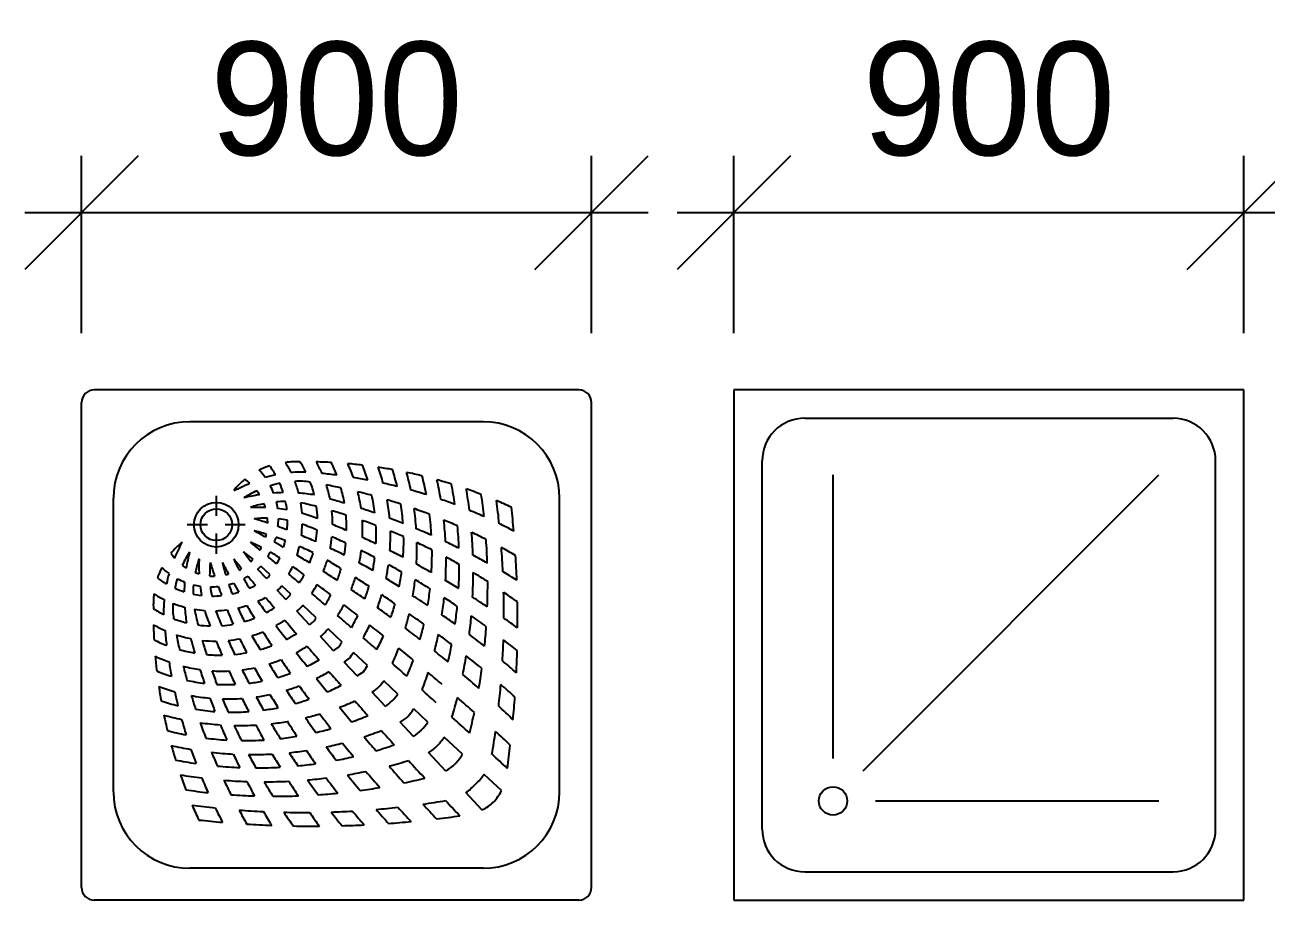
# Model space of a CAD drawing. Header units: millimetres. Extents: x 3103 to 179340, y -10977 to 70536.
# Drawn here: x 37265 to 39455, y -4403 to -2859 of the extents above; entities that cross this region are included whole.
import ezdxf

# ---------------------------------------------------------------- set-up
doc = ezdxf.new("R2010")
doc.units = ezdxf.units.MM
doc.header["$LTSCALE"] = 0.5
for name, color, linetype in [('RAZMER', 5, 'Continuous'), ('SANTEH', 30, 'Continuous'), ('А6-07 сантехника', 11, 'Continuous')]:
    doc.layers.add(name, color=color, linetype=linetype)
doc.styles.add('WROMLATS', font='wromlats.shx', dxfattribs={"bigfont": 'bigfont.shx'})
doc.dimstyles.new('juka', dxfattribs={"dimscale": 100, "dimtxt": 2, "dimasz": 2, "dimexe": 1, "dimexo": 1, "dimgap": 1, "dimtad": 1, "dimtoh": 1, "dimdec": 0, "dimzin": 0, "dimdsep": 46, "dimtxsty": 'WROMLATS', "dimblk": 'OBLIQUE', "dimcen": -3, "dimdle": 1, "dimclrd": 256, "dimclre": 256, "dimclrt": 256, "dimadec": 0, "dimazin": 0, "dimtfac": 1, "dimtdec": 0, "dimtix": 1, "dimtmove": 2, "dimatfit": 3, "dimldrblk": 'ORIGIN2', "dimfxl": 1, "dimtvp": 2.5, "dimtolj": 1, "dimtzin": 0, "dimarcsym": 0})

# ---------------------------------------------------------------- blocks, each defined once
blk = doc.blocks.new('Shower Tray_73')
at = {"layer": 'SANTEH', "linetype": 'Continuous'}
for p, q in [((900, 900), (0, 900)), ((0, 900), (0, 0)), ((900, 0), (900, 900)), ((125, 850), (775, 850)), ((50, 125), (50, 775)), ((850, 125), (850, 775)), ((175, 250), (175, 750)), ((228, 228), (750, 750)), ((250, 175), (750, 175)), ((125, 50), (775, 50)), ((0, 0), (900, 0))]:
    blk.add_line(p, q, dxfattribs=at)
blk.add_circle((175, 175), 25, dxfattribs=at)
for centre, start, end in [((125, 775), 90, 180), ((775, 775), 0, 90), ((125, 125), 180, 270), ((775, 125), 270, 0)]:
    blk.add_arc(centre, 75, start, end, dxfattribs=at)
blk = doc.blocks.new('Shower Tray Symb_106')
at = {"layer": 'SANTEH', "linetype": 'Continuous'}
for p, q in [((877.6, 900), (22.6, 900)), ((0.1, 22.5), (0.1, 877.5)), ((900.1, 22.5), (900.1, 877.5)), ((708.8, 843.8), (191.3, 843.8)), ((56.3, 191.2), (56.3, 708.8)), ((237.9, 713.4), (237.9, 677.7)), ((843.8, 191.2), (843.8, 708.8)), ((222.3, 662.2), (186.7, 662.2)), ((289, 662.2), (253.4, 662.2)), ((237.9, 646.7), (237.9, 611)), ((303.1, 601.4), (285.8, 614.3)), ((298.6, 597), (285.8, 614.3)), ((326.3, 567.3), (310.9, 583.8)), ((332.8, 573.8), (316.3, 589.1)), ((369.5, 539.5), (353.4, 554.6)), ((360.6, 530.5), (345.5, 546.7)), ((402.4, 485.6), (380, 509.6)), ((414.4, 497.7), (390.4, 520)), ((444.9, 440), (421.6, 465)), ((460.1, 455.1), (435.1, 478.4)), ((486.4, 395.4), (463.5, 420)), ((504.6, 413.7), (480, 436.6)), ((558.4, 363.5), (533.3, 387)), ((536.5, 341.6), (513.1, 366.8)), ((611.4, 314.2), (586.2, 337.6)), ((585.9, 288.6), (562.4, 313.8)), ((672.3, 257.5), (639.9, 287.6)), ((642.6, 227.8), (612.4, 260.2)), ((741.2, 193.2), (710.4, 221.9)), ((706.8, 158.9), (678.1, 189.6)), ((708.8, 56.2), (191.3, 56.2)), ((877.6, 0), (22.6, 0))]:
    blk.add_line(p, q, dxfattribs=at)
for radius in [39.4, 28.1]:
    blk.add_circle((237.9, 662.2), radius, dxfattribs=at)
for centre, radius, start, end in [((22.6, 877.5), 22.5, 90, 180), ((877.6, 877.5), 22.5, 0, 90), ((191.3, 708.8), 135, 90, 180), ((708.8, 708.8), 135, 0, 90), ((380, 567.9), 205.3, 88.3128, 95.6344), ((193.4, 668.2), 196.3, 25.9651, 31.9952), ((219, 667.5), 197.6, 26.2829, 32.3063), ((395.4, -91.5), 864.6, 86.9845, 88.7448), ((221.1, 663.6), 222, 23.6301, 29.5143), ((202.7, 655.5), 265.1, 20.8026, 26.059), ((395.4, -91.5), 864.6, 83.3288, 85.055), ((215.6, 651.8), 280.4, 19.5061, 24.9124), ((192.8, 643.9), 327.2, 17.2778, 22.1643), ((374.7, 636.4), 136.6, 108.2589, 116.5791), ((220.9, 672.4), 126.6, 35.2917, 42.9165), ((390.6, 519.6), 235.5, 101.8201, 106.3724), ((200.5, 669.4), 163.2, 29.6354, 36.3675), ((390.6, 519.6), 235.5, 88.6469, 95.0662), ((335.7, -157.6), 914.5, 82.7867, 84.4272), ((390.6, 519.6), 235.5, 81.5102, 81.7327), ((335.7, -157.6), 914.5, 79.3162, 80.9273), ((395.4, -91.5), 864.6, 79.7831, 81.4836), ((191.1, 641.3), 354.1, 15.4246, 20.2098), ((158.7, 633.5), 409.9, 13.5731, 17.8969), ((91.4, 620.8), 500.5, 11.8149, 15.5001), ((395.4, -91.5), 864.6, 76.2338, 78.0955), ((68.3, 610.9), 550.3, 10.9345, 14.4671), ((374.7, 636.4), 136.6, 129.196, 140.9462), ((-112.4, 1576.4), 935.1, 294.0484, 295.9579), ((235.4, 665.6), 93.2, 48.7297, 55.3816), ((385.9, 555.8), 183, 101.3677, 106.7778), ((220.9, 672.4), 126.6, 21.1122, 27.6146), ((200.5, 669.4), 163.2, 17.6042, 23.8079), ((384.8, 618.5), 120.4, 80.9202, 93.938), ((193.4, 668.2), 196.3, 14.6813, 21.0162), ((234.2, -308.9), 1059.9, 80.7899, 80.837), ((219, 667.5), 197.6, 13.8019, 20.7098), ((221.1, 663.6), 222, 11.3577, 18.0521), ((234.2, -308.9), 1059.9, 77.8137, 79.2341), ((207.7, 655.7), 260.2, 9.8051, 15.9308), ((335.7, -157.6), 914.5, 75.9876, 77.5746), ((335.7, -157.6), 914.5, 72.6385, 74.4189), ((7.9, 599.1), 635.5, 9.7539, 12.944), ((395.4, -91.5), 864.6, 72.6704, 74.4434), ((-79.7, 590.9), 746.4, 8.2388, 11.0494), ((395.4, -91.5), 864.6, 68.9788, 70.8399), ((-197.6, 578.4), 888.9, 7.0667, 9.5129), ((385.9, 555.8), 183, 114.6682, 122.9443), ((361.1, 416.1), 302.7, 98.8716, 104.2822), ((235.4, 665.6), 93.2, 32.1387, 37.3696), ((361.1, 416.1), 302.7, 90.9431, 94.1785), ((359.1, 534.3), 168.8, 89.6302, 95.1753), ((220.9, 672.4), 126.6, 8.378, 13.7023), ((200.5, 669.4), 163.2, 6.7115, 11.9035), ((361.1, 416.1), 302.7, 80.5246, 85.8025), ((99.3, -526.4), 1279.6, 73.4331, 74.6143), ((234.2, -308.9), 1059.9, 74.7822, 76.1739), ((218.9, 651.9), 277.2, 8.1122, 14.298), ((192.8, 643.9), 327.2, 6.8416, 12.3555), ((234.2, -308.9), 1059.9, 71.9075, 73.2752), ((191.1, 641.3), 354.1, 5.2184, 10.5629), ((335.7, -157.6), 914.5, 69.2927, 70.9472), ((-387.1, 557.8), 1103.9, 6.1761, 8.2184), ((395.4, -91.5), 864.6, 65.1461, 67.0472), ((-758.8, 507.8), 1504.2, 5.9584, 7.5213), ((366.8, 477.9), 225.7, 101.3517, 107.6931), ((237.9, 662.1), 67.7, 26.6695, 27), ((311.3, 389.2), 303.6, 87.4738, 92.4325), ((235.4, 665.6), 93.2, 16.8111, 21.1202), ((311.3, 389.2), 303.6, 80.2718, 83.408), ((302.9, 275.5), 433.5, 75.0459, 78.8273), ((193.4, 668.2), 196.3, 4.2183, 9.5363), ((289.4, 355.6), 341.9, 68.1808, 73.0545), ((219, 667.5), 197.6, 1.6025, 7.7855), ((221.1, 663.6), 222, 359.6929, 6.0044), ((150.6, -319.6), 1047.7, 72.4325, 73.8593), ((207.7, 655.7), 260.2, 359.1728, 5.1844), ((99.3, -526.4), 1279.6, 70.9149, 72.0683), ((158.7, 633.5), 409.9, 4.3349, 9.1453), ((91.4, 620.8), 500.5, 3.9186, 8.0135), ((234.2, -308.9), 1059.9, 68.9949, 70.5553), ((68.3, 610.9), 550.3, 3.4001, 7.2825), ((335.7, -157.6), 914.5, 65.8073, 67.5698), ((-1096.8, 492.2), 1866.4, 4.8823, 6.1801), ((325.5, 475.6), 198.2, 89.1874, 95.9965), ((3.2, -303.5), 1021.8, 71.4234, 72.8305), ((235.4, 665.6), 93.2, 359.6842, 5.0775), ((220.9, 672.4), 126.6, 353.8386, 0.11), ((3.2, -303.5), 1021.8, 69.3865, 70.3486), ((325.5, 475.6), 198.2, 78.8788, 83.6226), ((200.5, 669.4), 163.2, 354.1913, 0.2556), ((193.4, 668.2), 196.3, 352.6245, 358.5286), ((161.1, 64), 641.3, 66.5712, 69.1241), ((-149.3, -781.7), 1560.9, 66.7074, 67.6945), ((150.6, -319.6), 1047.7, 69.3837, 70.7871), ((218.9, 651.9), 277.2, 357.4706, 3.6927), ((192.8, 643.9), 327.2, 357.326, 3.0068), ((99.3, -526.4), 1279.6, 68.541, 69.6743), ((7.9, 599.1), 635.5, 2.9751, 6.4514), ((234.2, -308.9), 1059.9, 66.1054, 67.5253), ((-79.7, 590.9), 746.4, 2.295, 5.3301), ((335.7, -157.6), 914.5, 62.1533, 63.9448), ((-722, -1235.3), 2148.1, 60.8239, 61.4453), ((172.3, 139.7), 528.8, 73.0453, 75.4872), ((235.4, 665.6), 93.2, 344.2911, 347.5452), ((220.9, 672.4), 126.6, 341.1955, 345.1989), ((172.3, 139.7), 528.8, 69.2224, 71.1284), ((3.2, -303.5), 1021.8, 66.3258, 67.874), ((219, 667.5), 197.6, 349.7336, 355.6196), ((221.1, 663.6), 222, 348.8556, 354.1687), ((-172.8, -726.4), 1499.3, 64.757, 65.7943), ((-149.3, -781.7), 1560.9, 64.623, 65.5905), ((191.1, 641.3), 354.1, 356.003, 1.5769), ((150.6, -319.6), 1047.7, 66.495, 67.884), ((158.7, 633.5), 409.9, 355.9929, 1.0759), ((99.3, -526.4), 1279.6, 66.1047, 67.4125), ((-197.6, 578.4), 888.9, 1.9244, 4.5393), ((234.2, -308.9), 1059.9, 63.0798, 64.6149), ((-387.1, 557.8), 1103.9, 1.91, 4.0711), ((263.7, 525.3), 136.6, 129.0538, 140.804), ((-676.3, 1012.4), 935.1, 334.0421, 335.9516), ((344.2, 514.1), 183, 147.0557, 155.3318), ((484, 539), 302.7, 165.7178, 171.1284), ((-5397.1, -6293.3), 8965.9, 50.42289, 50.56384), ((108.3, 213.3), 459.2, 62.8458, 65.562), ((235.4, 665.6), 93.2, 328.887, 332.1066), ((220.9, 672.4), 126.6, 328.4757, 332.4216), ((108.3, 213.3), 459.2, 58.2405, 60.6812), ((-722, -1235.3), 2148.1, 59.8538, 60.3474), ((200.5, 669.4), 163.2, 343.2389, 347.4953), ((193.4, 668.2), 196.3, 342.269, 346.9597), ((172.3, 139.7), 528.8, 63.4273, 66.3293), ((3.2, -303.5), 1021.8, 63.2147, 64.756), ((207.7, 655.7), 260.2, 349.5692, 354.2534), ((218.9, 651.9), 277.2, 348.1088, 352.6732), ((-172.8, -726.4), 1499.3, 62.5826, 63.6046), ((-149.3, -781.7), 1560.9, 62.6595, 63.6145), ((91.4, 620.8), 500.5, 356.746, 1.1309), ((150.6, -319.6), 1047.7, 63.4759, 65.0958), ((68.3, 610.9), 550.3, 356.558, 0.7271), ((99.3, -526.4), 1279.6, 63.7037, 64.8768), ((-758.8, 507.8), 1504.2, 2.7123, 4.3514), ((234.2, -308.9), 1059.9, 59.8831, 61.4256), ((234.5, 664.6), 93.2, 214.6184, 221.2703), ((422.2, 533.2), 225.7, 162.3069, 168.6483), ((237.9, 662.1), 67.7, 243, 243.3305), ((510.9, 588.8), 303.6, 177.5675, 182.5262), ((424.4, 574.6), 198.2, 174.0035, 180.8126), ((1203.6, 896.9), 1021.8, 197.1695, 198.5766), ((760.4, 727.8), 528.8, 194.5128, 196.9547), ((2135.4, 1622.1), 2148.1, 208.5547, 209.1761), ((686.7, 791.8), 459.2, 204.438, 207.1542), ((7193.3, 6297.1), 8965.9, 219.43616, 219.57711), ((234.5, 664.6), 93.2, 313.4687, 315.4047), ((235.4, 665.6), 93.2, 314.5953, 316.5313), ((-5397.1, -6293.3), 8965.9, 50.17826, 50.31035), ((200.5, 669.4), 163.2, 332.066, 336.3044), ((-722, -1235.3), 2148.1, 58.4256, 59.1259), ((219, 667.5), 197.6, 338.4256, 343.8597), ((221.1, 663.6), 222, 337.8477, 343.1726), ((172.3, 139.7), 528.8, 57.2921, 60.3822), ((3.2, -303.5), 1021.8, 60.0048, 61.5377), ((192.8, 643.9), 327.2, 349.0008, 353.0845), ((191.1, 641.3), 354.1, 347.9688, 351.9467), ((-172.8, -726.4), 1499.3, 60.527, 61.5397), ((-149.3, -781.7), 1560.9, 60.573, 61.6817), ((7.9, 599.1), 635.5, 356.7869, 0.5306), ((150.6, -319.6), 1047.7, 60.4879, 61.9464), ((-79.7, 590.9), 746.4, 356.8297, 0.1009), ((99.3, -526.4), 1279.6, 61.1733, 62.4624), ((-1096.8, 492.2), 1866.4, 2.2181, 3.5573), ((263.7, 525.3), 136.6, 153.4209, 161.7411), ((227.7, 679.2), 126.6, 227.0835, 234.7083), ((380.5, 509.4), 235.5, 163.6276, 168.1799), ((234.5, 664.6), 93.2, 232.6304, 237.8613), ((234.5, 664.6), 93.2, 248.8798, 253.1889), ((234.5, 664.6), 93.2, 264.9225, 270.3158), ((234.5, 664.6), 93.2, 282.4549, 285.7089), ((234.5, 664.6), 93.2, 297.8934, 301.113), ((227.7, 679.2), 126.6, 297.5784, 301.5243), ((7193.3, 6297.1), 8965.9, 219.68965, 219.82174), ((227.7, 679.2), 126.6, 311.099, 312.8153), ((220.9, 672.4), 126.6, 317.1847, 318.901), ((230.7, 699.5), 163.2, 305.8661, 307.4927), ((200.5, 669.4), 163.2, 322.5073, 324.1339), ((193.4, 668.2), 196.3, 331.6521, 336.0954), ((-5397.1, -6293.3), 8965.9, 49.84635, 50.00011), ((108.3, 213.3), 459.2, 51.6933, 54.8257), ((219, 667.5), 197.6, 326.8839, 331.6539), ((-722, -1235.3), 2148.1, 56.8944, 57.6723), ((207.7, 655.7), 260.2, 339.384, 344.127), ((158.7, 633.5), 409.9, 348.655, 352.3383), ((-197.6, 578.4), 888.9, 357.151, 359.9641), ((150.6, -319.6), 1047.7, 57.2873, 58.9284), ((99.3, -526.4), 1279.6, 58.4809, 59.7549), ((230.7, 699.5), 163.2, 233.6325, 240.3646), ((344.2, 514.1), 183, 163.2222, 168.6323), ((230.7, 699.5), 163.2, 246.1921, 252.3958), ((227.7, 679.2), 126.6, 242.3854, 248.8878), ((484, 539), 302.7, 175.8215, 179.0569), ((365.8, 540.9), 168.8, 174.8247, 180.3698), ((227.7, 679.2), 126.6, 256.2977, 261.622), ((510.9, 588.8), 303.6, 186.592, 189.7282), ((227.7, 679.2), 126.6, 269.89, 276.1614), ((424.4, 574.6), 198.2, 186.3774, 191.1212), ((1203.6, 896.9), 1021.8, 199.6514, 200.6135), ((227.7, 679.2), 126.6, 284.8011, 288.8045), ((760.4, 727.8), 528.8, 198.8716, 200.7776), ((2135.4, 1622.1), 2148.1, 209.6526, 210.1462), ((686.7, 791.8), 459.2, 209.3188, 211.7595), ((230.7, 699.5), 163.2, 293.6956, 297.934), ((231.8, 706.7), 196.3, 305.3873, 307.0355), ((193.4, 668.2), 196.3, 322.9645, 324.6127), ((221.1, 663.6), 222, 326.5145, 331.2419), ((-2093.3, -2811.2), 4199.8, 52.9008, 53.3154), ((218.9, 651.9), 277.2, 337.9613, 342.5935), ((-722, -1235.3), 2148.1, 55.327, 56.1089), ((-141.8, -444.4), 1190.7, 56.961, 58.3262), ((192.8, 643.9), 327.2, 339.8931, 344.0222), ((3.2, -303.5), 1021.8, 56.9406, 58.4743), ((91.4, 620.8), 500.5, 350.3185, 353.6011), ((-172.8, -726.4), 1499.3, 58.299, 59.4723), ((68.3, 610.9), 550.3, 350.4941, 353.5633), ((-149.3, -781.7), 1560.9, 58.5275, 59.521), ((-387.1, 557.8), 1103.9, 357.8977, 0.2141), ((332.1, 520.1), 205.3, 174.3656, 181.6872), ((231.8, 706.7), 196.3, 238.0048, 244.0349), ((380.5, 509.4), 235.5, 174.9338, 181.3531), ((230.7, 699.5), 163.2, 258.0965, 263.2885), ((230.7, 699.5), 163.2, 269.7444, 275.8087), ((230.7, 699.5), 163.2, 282.5047, 286.7611), ((231.8, 706.7), 196.3, 293.9046, 298.3479), ((686.7, 791.8), 459.2, 215.1743, 218.3067), ((7193.3, 6297.1), 8965.9, 219.99989, 220.15365), ((232.6, 681.1), 197.6, 310.3725, 312.2207), ((219, 667.5), 197.6, 317.7793, 319.6275), ((-5397.1, -6293.3), 8965.9, 49.4635, 49.66419), ((207.7, 655.7), 260.2, 328.7474, 333.23), ((191.1, 641.3), 354.1, 339.249, 343.1565), ((-141.8, -444.4), 1190.7, 54.2862, 55.6498), ((-130.7, -617.6), 1358, 56.8954, 58.2556), ((7.9, 599.1), 635.5, 351.3186, 354.0676), ((-172.8, -726.4), 1499.3, 56.1119, 57.1735), ((-149.3, -781.7), 1560.9, 56.3273, 57.4598), ((-758.8, 507.8), 1504.2, 359.5991, 1.3466), ((150.6, -319.6), 1047.7, 53.8072, 55.4332), ((-1096.8, 492.2), 1866.4, 359.6289, 1.0375), ((232.6, 681.1), 197.6, 237.6937, 243.7171), ((281.5, 515.2), 120.4, 176.062, 189.0798), ((231.8, 706.7), 196.3, 248.9838, 255.3187), ((484, 539), 302.7, 184.1975, 189.4754), ((231.8, 706.7), 196.3, 260.4637, 265.7817), ((624.6, 597.1), 433.5, 191.1727, 194.9541), ((544.5, 610.6), 341.9, 196.9455, 201.8192), ((231.8, 706.7), 196.3, 271.4714, 277.3755), ((836, 739), 641.3, 200.8759, 203.4288), ((1203.6, 896.9), 1021.8, 202.126, 203.6742), ((231.8, 706.7), 196.3, 283.0403, 287.731), ((760.4, 727.8), 528.8, 203.6707, 206.5727), ((2135.4, 1622.1), 2148.1, 210.8741, 211.5744), ((232.6, 681.1), 197.6, 298.3461, 303.1161), ((236.5, 678.9), 222, 310.2953, 312.2018), ((221.1, 663.6), 222, 317.7982, 319.7047), ((218.9, 651.9), 277.2, 327.2617, 331.8043), ((-2093.3, -2811.2), 4199.8, 52.082, 52.5038), ((-722, -1235.3), 2148.1, 53.8291, 54.6041), ((158.7, 633.5), 409.9, 340.8198, 344.2758), ((91.4, 620.8), 500.5, 343.6182, 346.5984), ((-414.9, -951.1), 1762.5, 54.6668, 55.6992), ((-79.7, 590.9), 746.4, 351.9913, 354.4114), ((991.5, 504.7), 864.6, 181.2552, 183.0155), ((236.5, 678.9), 222, 240.4857, 246.3699), ((1208.9, 665.9), 1059.9, 189.163, 189.2101), ((232.6, 681.1), 197.6, 249.2902, 256.1981), ((232.6, 681.1), 197.6, 262.2145, 268.3975), ((232.6, 681.1), 197.6, 274.3804, 280.2664), ((232.6, 681.1), 197.6, 286.1403, 291.5744), ((236.5, 678.9), 222, 298.7581, 303.4855), ((3711.2, 2993.3), 4199.8, 216.6846, 217.0992), ((7193.3, 6297.1), 8965.9, 220.33581, 220.5365), ((244.3, 692.3), 260.2, 307.4055, 309.2965), ((207.7, 655.7), 260.2, 320.7035, 322.5945), ((-5397.1, -6293.3), 8965.9, 49.07276, 49.2793), ((192.8, 643.9), 327.2, 330.1244, 334.3116), ((191.1, 641.3), 354.1, 329.771, 333.8624), ((-2093.3, -2811.2), 4199.8, 51.2952, 51.7119), ((68.3, 610.9), 550.3, 344.0734, 346.9579), ((-130.7, -617.6), 1358, 54.4189, 55.6212), ((-197.6, 578.4), 888.9, 352.9007, 355.0176), ((-172.8, -726.4), 1499.3, 53.7268, 54.9619), ((-387.1, 557.8), 1103.9, 354.2825, 356.0781), ((-149.3, -781.7), 1560.9, 53.9349, 55.0232), ((380.5, 509.4), 235.5, 188.2673, 188.4898), ((1057.6, 564.4), 914.5, 185.5728, 187.2133), ((1208.9, 665.9), 1059.9, 190.7659, 192.1863), ((236.5, 678.9), 222, 251.9479, 258.6423), ((1426.5, 800.8), 1279.6, 195.3857, 196.5669), ((236.5, 678.9), 222, 275.8313, 281.1444), ((1203.6, 896.9), 1021.8, 205.244, 206.7853), ((236.5, 678.9), 222, 286.8274, 292.1523), ((760.4, 727.8), 528.8, 209.6178, 212.7079), ((2135.4, 1622.1), 2148.1, 212.3277, 213.1056), ((244.3, 692.3), 260.2, 296.77, 301.2526), ((248.2, 681.1), 277.2, 308.7401, 310.7182), ((218.9, 651.9), 277.2, 319.2818, 321.2599), ((-5397.1, -6293.3), 8965.9, 48.69477, 48.89871), ((158.7, 633.5), 409.9, 332.1446, 335.9229), ((-722, -1235.3), 2148.1, 52.1041, 52.9721), ((7.9, 599.1), 635.5, 345.4628, 348.1213), ((-414.9, -951.1), 1762.5, 52.6863, 53.6473), ((-130.7, -617.6), 1358, 51.6788, 53.1067), ((244.5, 697.3), 265.1, 243.941, 249.1974), ((244.3, 692.3), 260.2, 254.0692, 260.1949), ((1219.6, 749.4), 1047.7, 196.1407, 197.5675), ((236.5, 678.9), 222, 263.9956, 270.3071), ((1681.7, 1049.4), 1560.9, 202.3055, 203.2926), ((1626.5, 1072.8), 1499.3, 204.2057, 205.243), ((244.3, 692.3), 260.2, 285.873, 290.616), ((248.2, 681.1), 277.2, 298.1957, 302.7383), ((7193.3, 6297.1), 8965.9, 220.7207, 220.92724), ((256.2, 707.3), 327.2, 305.219, 307.1214), ((192.8, 643.9), 327.2, 322.8786, 324.781), ((91.4, 620.8), 500.5, 336.0335, 339.3719), ((-2093.3, -2811.2), 4199.8, 50.3676, 50.8228), ((-722, -1235.3), 2148.1, 50.4106, 51.2332), ((-79.7, 590.9), 746.4, 346.7772, 349.1685), ((-758.8, 507.8), 1504.2, 356.7305, 358.1547), ((-172.8, -726.4), 1499.3, 51.092, 52.2703), ((-1096.8, 492.2), 1866.4, 357.2023, 358.4067), ((991.5, 504.7), 864.6, 184.945, 186.6712), ((248.2, 684.5), 280.4, 245.0876, 250.4939), ((1057.6, 564.4), 914.5, 189.0727, 190.6838), ((244.3, 692.3), 260.2, 264.8156, 270.8272), ((244.3, 692.3), 260.2, 275.7466, 280.4308), ((248.2, 681.1), 277.2, 287.4065, 292.0387), ((1344.4, 1041.9), 1190.7, 211.6738, 213.039), ((2135.4, 1622.1), 2148.1, 213.8911, 214.673), ((3711.2, 2993.3), 4199.8, 217.4962, 217.918), ((256.2, 707.3), 327.2, 295.6884, 299.8756), ((258.8, 709), 354.1, 305.3155, 307.2306), ((191.1, 641.3), 354.1, 322.7694, 324.6845), ((-5397.1, -6293.3), 8965.9, 48.23989, 48.45865), ((68.3, 610.9), 550.3, 336.8765, 340.0727), ((-197.6, 578.4), 888.9, 348.3139, 350.441), ((-414.9, -951.1), 1762.5, 50.477, 51.6335), ((-130.7, -617.6), 1358, 48.5988, 49.9547), ((256.2, 707.3), 327.2, 247.8357, 252.7222), ((1208.9, 665.9), 1059.9, 193.8261, 195.2178), ((248.2, 681.1), 277.2, 255.702, 261.8878), ((1426.5, 800.8), 1279.6, 197.9317, 199.0851), ((1219.6, 749.4), 1047.7, 199.2129, 200.6163), ((248.2, 681.1), 277.2, 266.3073, 272.5294), ((1681.7, 1049.4), 1560.9, 204.4095, 205.377), ((248.2, 681.1), 277.2, 277.3268, 281.8912), ((1626.5, 1072.8), 1499.3, 206.3954, 207.4174), ((1203.6, 896.9), 1021.8, 208.4623, 209.9952), ((256.2, 707.3), 327.2, 285.9778, 290.1069), ((258.8, 709), 354.1, 296.1376, 300.229), ((7193.3, 6297.1), 8965.9, 221.10129, 221.30523), ((266.6, 741.4), 409.9, 302.4326, 304.2719), ((158.7, 633.5), 409.9, 325.7281, 327.5674), ((7.9, 599.1), 635.5, 338.9514, 341.8723), ((-2093.3, -2811.2), 4199.8, 49.4605, 49.9012), ((-722, -1235.3), 2148.1, 48.5006, 49.5053), ((-387.1, 557.8), 1103.9, 350.3933, 352.2198), ((991.5, 504.7), 864.6, 188.5164, 190.2169), ((258.8, 709), 354.1, 249.7902, 254.5754), ((256.2, 707.3), 327.2, 257.6445, 263.1584), ((256.2, 707.3), 327.2, 266.9932, 272.674), ((256.2, 707.3), 327.2, 276.9155, 280.9992), ((258.8, 709), 354.1, 286.8435, 290.751), ((2135.4, 1622.1), 2148.1, 215.3959, 216.1709), ((3711.2, 2993.3), 4199.8, 218.2881, 218.7048), ((266.6, 741.4), 409.9, 294.0771, 297.8554), ((463.2, 441.7), 90, 303.6661, 312.8255), ((458.4, 436.8), 90, 317.1745, 326.3339), ((-758.8, 507.8), 1504.2, 353.6708, 355.1313), ((-414.9, -951.1), 1762.5, 47.9821, 49.0561), ((266.6, 741.4), 409.9, 252.1031, 256.4269), ((1057.6, 564.4), 914.5, 192.4254, 194.0124), ((1208.9, 665.9), 1059.9, 196.7248, 198.0925), ((258.8, 709), 354.1, 259.4371, 264.7816), ((1426.5, 800.8), 1279.6, 200.3257, 201.459), ((258.8, 709), 354.1, 268.4231, 273.997), ((1219.6, 749.4), 1047.7, 202.116, 203.505), ((1681.7, 1049.4), 1560.9, 206.3855, 207.3405), ((258.8, 709), 354.1, 278.0533, 282.0312), ((1626.5, 1072.8), 1499.3, 208.4603, 209.473), ((1203.6, 896.9), 1021.8, 211.5257, 213.0594), ((1344.4, 1041.9), 1190.7, 214.3502, 215.7138), ((266.6, 741.4), 409.9, 285.7242, 289.1802), ((279.2, 808.6), 500.5, 290.6281, 293.9665), ((7193.3, 6297.1), 8965.9, 221.54135, 221.76011), ((484.1, 414.8), 90, 305.6468, 315.5471), ((485.3, 416), 90, 314.4529, 324.3532), ((-5397.1, -6293.3), 8965.9, 47.79438, 48.01125), ((-197.6, 578.4), 888.9, 343.3, 345.5982), ((-2093.3, -2811.2), 4199.8, 48.4326, 48.975), ((-1096.8, 492.2), 1866.4, 354.6558, 355.8863), ((266.6, 741.4), 409.9, 260.8547, 265.6651), ((266.6, 741.4), 409.9, 268.9241, 274.0071), ((266.6, 741.4), 409.9, 277.6617, 281.345), ((3711.2, 2993.3), 4199.8, 219.1772, 219.6324), ((509.3, 384.4), 90, 317.8442, 328.6878), ((-387.1, 557.8), 1103.9, 346.1926, 348.1444), ((-722, -1235.3), 2148.1, 46.322, 47.2438), ((279.2, 808.6), 500.5, 254.4999, 258.1851), ((991.5, 504.7), 864.6, 191.9045, 193.7662), ((1057.6, 564.4), 914.5, 195.5811, 197.3615), ((279.2, 808.6), 500.5, 261.9865, 266.0814), ((1208.9, 665.9), 1059.9, 199.4447, 201.0051), ((1426.5, 800.8), 1279.6, 202.5875, 203.8953), ((279.2, 808.6), 500.5, 268.8691, 273.254), ((1219.6, 749.4), 1047.7, 204.9042, 206.5241), ((1681.7, 1049.4), 1560.9, 208.3183, 209.427), ((279.2, 808.6), 500.5, 276.3989, 279.6815), ((1626.5, 1072.8), 1499.3, 210.5277, 211.701), ((1517.7, 1030.8), 1358, 211.7444, 213.1046), ((279.2, 808.6), 500.5, 283.4016, 286.3818), ((1851.2, 1315), 1762.5, 214.3008, 215.3332), ((2135.4, 1622.1), 2148.1, 217.0279, 217.8959), ((289.2, 831.7), 550.3, 289.9273, 293.1235), ((515.7, 390.7), 90, 301.3122, 312.1558), ((536.1, 363.4), 90, 315.3193, 326.8531), ((-5397.1, -6293.3), 8965.9, 47.28524, 47.55497), ((289.2, 831.7), 550.3, 255.5329, 259.0655), ((289.2, 831.7), 550.3, 262.7175, 266.5999), ((289.2, 831.7), 550.3, 276.4367, 279.5059), ((289.2, 831.7), 550.3, 283.0421, 285.9266), ((300.9, 892.2), 635.5, 288.1277, 291.0486), ((3711.2, 2993.3), 4199.8, 220.0988, 220.5395), ((7193.3, 6297.1), 8965.9, 221.98875, 222.20562), ((536.7, 364), 90, 303.1469, 314.6807), ((592.1, 308), 11.3, 314.6807, 315.3193), ((563.4, 335), 90, 315.7211, 328.2033), ((-758.8, 507.8), 1504.2, 350.4034, 351.9611), ((-2093.3, -2811.2), 4199.8, 47.2646, 47.747), ((300.9, 892.2), 635.5, 257.056, 260.2461), ((991.5, 504.7), 864.6, 195.5566, 197.3296), ((1057.6, 564.4), 914.5, 199.0528, 200.7073), ((289.2, 831.7), 550.3, 269.2729, 273.442), ((300.9, 892.2), 635.5, 275.9324, 278.6814), ((1517.7, 1030.8), 1358, 214.3788, 215.5811), ((300.9, 892.2), 635.5, 281.8787, 284.5372), ((1851.2, 1315), 1762.5, 216.3527, 217.3137), ((2135.4, 1622.1), 2148.1, 218.7668, 219.5894), ((309.2, 979.7), 746.4, 286.3701, 288.9778), ((565, 336.6), 90, 301.7967, 314.2789), ((-1096.8, 492.2), 1866.4, 351.9982, 353.2744), ((309.2, 979.7), 746.4, 258.9506, 261.7612), ((1208.9, 665.9), 1059.9, 202.4747, 203.8946), ((300.9, 892.2), 635.5, 263.5486, 267.0249), ((1426.5, 800.8), 1279.6, 205.1232, 206.2963), ((300.9, 892.2), 635.5, 269.4694, 273.2131), ((1219.6, 749.4), 1047.7, 208.0536, 209.5121), ((1681.7, 1049.4), 1560.9, 210.479, 211.4725), ((1626.5, 1072.8), 1499.3, 212.8265, 213.8881), ((309.2, 979.7), 746.4, 280.8315, 283.2228), ((321.7, 1097.6), 888.9, 284.4018, 286.7), ((7193.3, 6297.1), 8965.9, 222.44503, 222.71476), ((594.1, 302.1), 90, 316.7747, 330.3169), ((-5397.1, -6293.3), 8965.9, 46.7042, 46.94007), ((991.5, 504.7), 864.6, 199.1601, 201.0212), ((321.7, 1097.6), 888.9, 260.4871, 262.9333), ((309.2, 979.7), 746.4, 264.6699, 267.705), ((309.2, 979.7), 746.4, 269.8991, 273.1703), ((309.2, 979.7), 746.4, 275.5886, 278.0087), ((321.7, 1097.6), 888.9, 279.559, 281.6861), ((1851.2, 1315), 1762.5, 218.3665, 219.523), ((2135.4, 1622.1), 2148.1, 220.4947, 221.4994), ((3711.2, 2993.3), 4199.8, 221.025, 221.5674), ((598, 306), 90, 299.6831, 313.2253), ((635.7, 272.1), 90, 311.5135, 326.1201), ((1057.6, 564.4), 914.5, 202.4302, 204.1927), ((321.7, 1097.6), 888.9, 265.4607, 268.0756), ((1208.9, 665.9), 1059.9, 205.3851, 206.9202), ((1426.5, 800.8), 1279.6, 207.5376, 208.8267), ((321.7, 1097.6), 888.9, 270.0359, 272.849), ((1219.6, 749.4), 1047.7, 211.0716, 212.7127), ((1681.7, 1049.4), 1560.9, 212.5402, 213.6727), ((321.7, 1097.6), 888.9, 274.9824, 277.0993), ((1626.5, 1072.8), 1499.3, 215.0381, 216.2732), ((1517.7, 1030.8), 1358, 216.8933, 218.3212), ((342.2, 1287.1), 1103.9, 277.7802, 279.6067), ((342.2, 1287.1), 1103.9, 281.8556, 283.8074), ((628, 264.4), 90, 303.8799, 318.4865), ((191.3, 191.2), 135, 180, 270), ((342.2, 1287.1), 1103.9, 261.7816, 263.8239), ((342.2, 1287.1), 1103.9, 265.9289, 268.09), ((342.2, 1287.1), 1103.9, 269.7859, 272.1023), ((342.2, 1287.1), 1103.9, 273.9219, 275.7175), ((392.2, 1658.8), 1504.2, 278.0389, 279.5966), ((7193.3, 6297.1), 8965.9, 223.05993, 223.2958), ((708.8, 191.2), 135, 270, 0), ((660.7, 233.4), 90, 317.6817, 333.4813), ((991.5, 504.7), 864.6, 202.9528, 204.8539), ((392.2, 1658.8), 1504.2, 262.4787, 264.0416), ((1057.6, 564.4), 914.5, 206.0552, 207.8467), ((392.2, 1658.8), 1504.2, 265.6486, 267.2877), ((1208.9, 665.9), 1059.9, 208.5744, 210.1169), ((1426.5, 800.8), 1279.6, 210.2451, 211.5191), ((392.2, 1658.8), 1504.2, 268.6534, 270.4009), ((1219.6, 749.4), 1047.7, 214.5668, 216.1928), ((1681.7, 1049.4), 1560.9, 214.9768, 216.0651), ((392.2, 1658.8), 1504.2, 271.8453, 273.2695), ((1626.5, 1072.8), 1499.3, 217.7297, 218.908), ((1517.7, 1030.8), 1358, 220.0453, 221.4012), ((392.2, 1658.8), 1504.2, 274.8687, 276.3292), ((1851.2, 1315), 1762.5, 220.9439, 222.0179), ((2135.4, 1622.1), 2148.1, 222.7562, 223.678), ((3711.2, 2993.3), 4199.8, 222.253, 222.7354), ((666.6, 239.4), 90, 296.5187, 312.3183), ((407.9, 1996.9), 1866.4, 263.8199, 265.1177), ((407.9, 1996.9), 1866.4, 266.4427, 267.7819), ((407.9, 1996.9), 1866.4, 271.5933, 272.7977), ((407.9, 1996.9), 1866.4, 274.1137, 275.3442), ((407.9, 1996.9), 1866.4, 276.7256, 278.0018), ((407.9, 1996.9), 1866.4, 268.9625, 270.3711), ((22.6, 22.5), 22.5, 180, 270), ((877.6, 22.5), 22.5, 270, 0)]:
    blk.add_arc(centre, radius, start, end, dxfattribs=at)
blk = doc.blocks.new('_Oblique')
at = {"color": 0, "lineweight": -2}
blk.add_line((-0.5, -0.5), (0.5, 0.5), dxfattribs=at)
blk = doc.blocks.new('*D1465')
at = {"layer": 'Defpoints', "color": 0, "transparency": 16777216}
for p in [(38265, -3190.1), (37365, -3502.7), (38265, -3502.7)]:
    blk.add_point(p, dxfattribs=at)
at = {"layer": 'RAZMER', "lineweight": -2, "transparency": 16777216}
for p, q in [((37365, -3402.7), (37365, -3090.1)), ((38265, -3402.7), (38265, -3090.1)), ((37265, -3190.1), (38365, -3190.1))]:
    blk.add_line(p, q, dxfattribs=at)
at = {"layer": 'RAZMER', "lineweight": -2, "transparency": 16777216, "xscale": 200, "yscale": 200, "zscale": 200, "rotation": 180}
blk.add_blockref('_Oblique', (37365, -3190.1), dxfattribs=at)
at = {"layer": 'RAZMER', "lineweight": -2, "transparency": 16777216, "xscale": 200, "yscale": 200, "zscale": 200}
blk.add_blockref('_Oblique', (38265, -3190.1), dxfattribs=at)
at = {"layer": 'RAZMER', "transparency": 16777216, "insert": (37815, -2990.1), "char_height": 200, "attachment_point": 5, "style": 'WROMLATS'}
blk.add_mtext('\\A1;900', dxfattribs=at)
blk = doc.blocks.new('_Origin2')
at = {"color": 0, "linetype": 'ByBlock', "lineweight": -2}
blk.add_line((-0.5, 0), (-1, 0), dxfattribs=at)
for radius in [0.5, 0.25]:
    blk.add_circle((0, 0), radius, dxfattribs=at)
blk = doc.blocks.new('*D1466')
at = {"layer": 'Defpoints', "color": 0, "transparency": 16777216}
for p in [(39416.1, -3190.1), (38516.1, -3502.7), (39416.1, -3502.7)]:
    blk.add_point(p, dxfattribs=at)
at = {"layer": 'RAZMER', "lineweight": -2, "transparency": 16777216}
for p, q in [((38516.1, -3402.7), (38516.1, -3090.1)), ((39416.1, -3402.7), (39416.1, -3090.1)), ((38416.1, -3190.1), (39516.1, -3190.1))]:
    blk.add_line(p, q, dxfattribs=at)
at = {"layer": 'RAZMER', "lineweight": -2, "transparency": 16777216, "xscale": 200, "yscale": 200, "zscale": 200, "rotation": 180}
blk.add_blockref('_Oblique', (38516.1, -3190.1), dxfattribs=at)
at = {"layer": 'RAZMER', "lineweight": -2, "transparency": 16777216, "xscale": 200, "yscale": 200, "zscale": 200}
blk.add_blockref('_Oblique', (39416.1, -3190.1), dxfattribs=at)
at = {"layer": 'RAZMER', "transparency": 16777216, "insert": (38966.1, -2990.1), "char_height": 200, "attachment_point": 5, "style": 'WROMLATS'}
blk.add_mtext('\\A1;900', dxfattribs=at)

msp = doc.modelspace()

# ---------------------------------------------------------------- block references
at = {"layer": 'А6-07 сантехника', "ltscale": 5}
for name, p in [('Shower Tray Symb_106', (37364.9, -4402.7)), ('Shower Tray_73', (38516.1, -4402.7))]:
    msp.add_blockref(name, p, dxfattribs=at)

# ---------------------------------------------------------------- dimensions: what is measured, and where the dimension line sits
at = {"layer": 'RAZMER'}
for base, p1, p2, picture, middle in [((38265, -3190.1), (37365, -3502.7), (38265, -3502.7), '*D1465', (37815, -2990.1)), ((39416.1, -3190.1), (38516.1, -3502.7), (39416.1, -3502.7), '*D1466', (38966.1, -2990.1))]:
    dim = msp.add_linear_dim(base=base, p1=p1, p2=p2, dimstyle='juka', dxfattribs=at)
    dim.commit()
    dim.dimension.update_dxf_attribs({"geometry": picture, "text_midpoint": middle})

doc.saveas('drawing.dxf')
